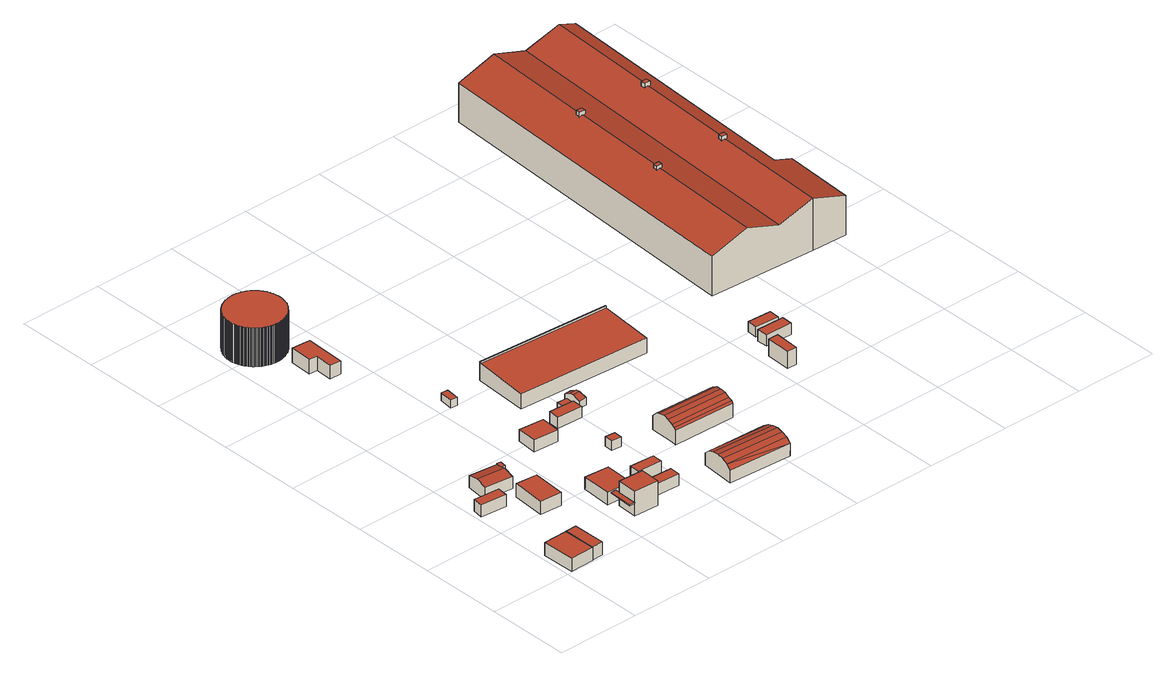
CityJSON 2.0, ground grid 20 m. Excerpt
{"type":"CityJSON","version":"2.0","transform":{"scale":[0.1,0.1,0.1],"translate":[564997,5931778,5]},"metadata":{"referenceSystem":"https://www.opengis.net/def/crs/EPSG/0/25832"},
"CityObjects":{
"building1":{"type":"Building","attributes":{"Grundfläche 2D":"46.200152","Grundhöhe NN":"5.545"},"geometry":[{"type":"Solid","lod":"3","boundaries":[[[[0,1,2,3,4]],[[0,5,6,7,2,1]],[[7,8,3,2]],[[8,9,4,3]],[[9,5,0,4]],[[7,6,5,9,8]]]],"semantics":{"surfaces":[{"type":"RoofSurface"},{"type":"WallSurface"},{"type":"GroundSurface"}],"values":[[0,1,1,1,1,2]]}}]},
"building2":{"type":"Building","attributes":{"Grundfläche 2D":"20.579065","Grundhöhe NN":"5.567"},"geometry":[{"type":"Solid","lod":"3","boundaries":[[[[10,11,12,13]],[[14,15,13,12]],[[15,16,10,13]],[[16,17,11,10]],[[17,14,12,11]],[[17,16,15,14]]]],"semantics":{"surfaces":[{"type":"RoofSurface"},{"type":"WallSurface"},{"type":"GroundSurface"}],"values":[[0,1,1,1,1,2]]}}]},
"building3":{"type":"Building","attributes":{"Grundfläche 2D":"15.279475","Grundhöhe NN":"5.453"},"geometry":[{"type":"Solid","lod":"3","boundaries":[[[[18,19,20,21]],[[22,23,21,20]],[[23,24,18,21]],[[24,25,19,18]],[[25,22,20,19]],[[25,24,23,22]]]],"semantics":{"surfaces":[{"type":"RoofSurface"},{"type":"WallSurface"},{"type":"GroundSurface"}],"values":[[0,1,1,1,1,2]]}}]},
"building4":{"type":"Building","attributes":{"Grundfläche 2D":"36.926744","Grundhöhe NN":"5.421"},"geometry":[{"type":"Solid","lod":"3","boundaries":[[[[26,27,28,29]],[[30,27,26,31,32]],[[29,28,33,34]],[[32,31,26,29,34,35]],[[30,32,35,36]],[[33,28,27,30,36]],[[35,34,33,36]]]],"semantics":{"surfaces":[{"type":"RoofSurface"},{"type":"WallSurface"},{"type":"GroundSurface"}],"values":[[0,0,1,1,1,1,2]]}}]},
"building5":{"type":"Building","attributes":{"Grundfläche 2D":"41.862691","Grundhöhe NN":"5.493"},"geometry":[{"type":"Solid","lod":"3","boundaries":[[[[37,38,39,40]],[[41,42,40,39]],[[42,43,37,40]],[[43,44,38,37]],[[44,41,39,38]],[[44,43,42,41]]]],"semantics":{"surfaces":[{"type":"RoofSurface"},{"type":"WallSurface"},{"type":"GroundSurface"}],"values":[[0,1,1,1,1,2]]}}]},
"building6":{"type":"Building","attributes":{"Grundfläche 2D":"1.560230","Grundhöhe NN":"5.440"},"geometry":[{"type":"Solid","lod":"3","boundaries":[[[[45,46,47,48]],[[49,50,48,47]],[[50,51,45,48]],[[51,35,46,45]],[[35,49,47,46]],[[35,51,50,49]]]],"semantics":{"surfaces":[{"type":"RoofSurface"},{"type":"WallSurface"},{"type":"GroundSurface"}],"values":[[0,1,1,1,1,2]]}}]},
"building7":{"type":"Building","attributes":{"Grundfläche 2D":"7.179416","Grundhöhe NN":"8.543"},"geometry":[{"type":"Solid","lod":"3","boundaries":[[[[52,53,54,55]],[[53,52,56,57]],[[54,53,57,58]],[[55,54,58,59]],[[52,55,59,56]],[[57,56,59,58]]]],"semantics":{"surfaces":[{"type":"RoofSurface"},{"type":"WallSurface"},{"type":"GroundSurface"}],"values":[[0,1,1,1,1,2]]}}]},
"building8":{"type":"Building","attributes":{"Grundfläche 2D":"29.415888","Grundhöhe NN":"5.542"},"geometry":[{"type":"Solid","lod":"3","boundaries":[[[[60,61,62,63]],[[64,65,63,62]],[[65,66,60,63]],[[66,67,61,60]],[[67,64,62,61]],[[67,66,65,64]]]],"semantics":{"surfaces":[{"type":"RoofSurface"},{"type":"WallSurface"},{"type":"GroundSurface"}],"values":[[0,1,1,1,1,2]]}}]},
"building9":{"type":"Building","attributes":{"Grundfläche 2D":"43.180118","Grundhöhe NN":"5.550"},"geometry":[{"type":"Solid","lod":"3","boundaries":[[[[68,69,70,71]],[[72,73,71,70]],[[73,74,68,71]],[[74,75,69,68]],[[75,72,70,69]],[[75,74,73,72]]]],"semantics":{"surfaces":[{"type":"RoofSurface"},{"type":"WallSurface"},{"type":"GroundSurface"}],"values":[[0,1,1,1,1,2]]}}]},
"building10":{"type":"Building","attributes":{"Grundfläche 2D":"14.976836","Grundhöhe NN":"5.605"},"geometry":[{"type":"Solid","lod":"3","boundaries":[[[[76,77,78,79]],[[80,81,79,78]],[[81,82,76,79]],[[82,83,77,76]],[[83,80,78,77]],[[83,82,81,80]]]],"semantics":{"surfaces":[{"type":"RoofSurface"},{"type":"WallSurface"},{"type":"GroundSurface"}],"values":[[0,1,1,1,1,2]]}}]},
"building11":{"type":"Building","attributes":{"Grundfläche 2D":"143.214989","Grundhöhe NN":"5.649"},"geometry":[{"type":"Solid","lod":"3","boundaries":[[[[84,85,86,87,88,89,90,91,92,93,94,95,96,97,98,99,100,101,102,103,104,105,106,107,108,109,110,111,112,113,114,115,116,117,118,119,120,121,122,123,124,125,126,127,128,129,130,131,132,133,134,135,136,137,138,139,140,141,142,143,144,145,146,147,148,149,150,151,152,153,154,155,156,157,158,159,160,161,162,163,164,165,166,167,168,169,170,171,172,173,174,175,176,177,178,179,180,181,182,183,184,185,186,187,188,189,190,191,192,193,194,195,196,197,198,199,200,201,202,203,204,205,206,207,208,209,210,211,212,213,214,215,216,217,218,219,220,221,222,223,224,225,226,227,228,229,230,231,232,233,234,235,236,237,238,239,240,241,242,243,244,245,246,247,248,249,250]],[[123,122,251,252]],[[124,123,252,253]],[[125,124,253,254]],[[126,125,254,255]],[[127,126,255,256]],[[128,127,256,257]],[[129,128,257,258]],[[130,129,258,259]],[[131,130,259,260]],[[132,131,260,261]],[[133,132,261,262]],[[134,133,262,263]],[[122,121,264,251]],[[114,113,265,266]],[[115,114,266,267]],[[116,115,267,268]],[[117,116,268,269]],[[118,117,269,270]],[[119,118,270,271]],[[120,119,271,272]],[[121,120,272,264]],[[135,134,263,273]],[[136,135,273,274]],[[137,136,274,275]],[[138,137,275,276]],[[139,138,276,277]],[[140,139,277,278]],[[141,140,278,279]],[[142,141,279,280]],[[143,142,280,281]],[[144,143,281,282]],[[145,144,282,283]],[[146,145,283,284]],[[147,146,284,285]],[[148,147,285,286]],[[149,148,286,287]],[[150,149,287,288]],[[151,150,288,289]],[[152,151,289,290]],[[153,152,290,291]],[[154,153,291,292]],[[155,154,292,293]],[[156,155,293,294]],[[157,156,294,295]],[[158,157,295,296]],[[159,158,296,297]],[[160,159,297,298]],[[161,160,298,299]],[[162,161,299,300]],[[163,162,300,301]],[[164,163,301,302]],[[165,164,302,303]],[[166,165,303,304]],[[167,166,304,305]],[[168,167,305,306]],[[169,168,306,307]],[[170,169,307,308]],[[171,170,308,309]],[[172,171,309,310]],[[173,172,310,311]],[[174,173,311,312]],[[175,174,312,313]],[[176,175,313,314]],[[177,176,314,315]],[[178,177,315,316]],[[179,178,316,317]],[[180,179,317,318]],[[181,180,318,319]],[[182,181,319,320]],[[183,182,320,321]],[[184,183,321,322]],[[185,184,322,323]],[[186,185,323,324]],[[187,186,324,325]],[[188,187,325,326]],[[189,188,326,327]],[[190,189,327,328]],[[191,190,328,329]],[[192,191,329,330]],[[193,192,330,331]],[[194,193,331,332]],[[195,194,332,333]],[[196,195,333,334]],[[197,196,334,335]],[[198,197,335,336]],[[199,198,336,337]],[[200,199,337,338]],[[201,200,338,339]],[[202,201,339,340]],[[203,202,340,341]],[[204,203,341,342]],[[205,204,342,343]],[[206,205,343,344]],[[207,206,344,345]],[[208,207,345,346]],[[209,208,346,347]],[[210,209,347,348]],[[211,210,348,349]],[[212,211,349,350]],[[213,212,350,351]],[[214,213,351,352]],[[215,214,352,353]],[[216,215,353,354]],[[217,216,354,355]],[[218,217,355,356]],[[219,218,356,357]],[[220,219,357,358]],[[221,220,358,359]],[[222,221,359,360]],[[223,222,360,361]],[[224,223,361,362]],[[225,224,362,363]],[[226,225,363,364]],[[227,226,364,365]],[[228,227,365,366]],[[229,228,366,367]],[[230,229,367,368]],[[231,230,368,369]],[[232,231,369,370]],[[233,232,370,371]],[[234,233,371,372]],[[235,234,372,373]],[[236,235,373,374]],[[237,236,374,375]],[[238,237,375,376]],[[239,238,376,377]],[[240,239,377,378]],[[241,240,378,379]],[[242,241,379,380]],[[243,242,380,381]],[[244,243,381,382]],[[245,244,382,383]],[[246,245,383,384]],[[385,248,247,246,384,386]],[[249,248,385,387]],[[250,249,387,388]],[[84,250,388,389]],[[85,84,389,390]],[[86,85,390,391]],[[87,86,391,392]],[[88,87,392,393]],[[89,88,393,394]],[[90,89,394,395]],[[91,90,395,396]],[[92,91,396,397]],[[93,92,397,398]],[[94,93,398,399]],[[95,94,399,400]],[[96,95,400,401]],[[97,96,401,402]],[[98,97,402,403]],[[99,98,403,404]],[[100,99,404,405]],[[101,100,405,406]],[[102,101,406,407]],[[103,102,407,408]],[[104,103,408,409]],[[105,104,409,410]],[[106,105,410,411]],[[107,106,411,412]],[[108,107,412,413]],[[109,108,413,414]],[[110,109,414,415]],[[111,110,415,416]],[[112,111,416,417]],[[113,112,417,265]],[[417,416,415,414,413,412,411,410,409,408,407,406,405,404,403,402,401,400,399,398,397,396,395,394,393,392,391,390,389,388,387,385,386,384,383,382,381,380,379,378,377,376,375,374,373,372,371,370,369,368,367,366,365,364,363,362,361,360,359,358,357,356,355,354,353,352,351,350,349,348,347,346,345,344,343,342,341,340,339,338,337,336,335,334,333,332,331,330,329,328,327,326,325,324,323,322,321,320,319,318,317,316,315,314,313,312,311,310,309,308,307,306,305,304,303,302,301,300,299,298,297,296,295,294,293,292,291,290,289,288,287,286,285,284,283,282,281,280,279,278,277,276,275,274,273,263,262,261,260,259,258,257,256,255,254,253,252,251,264,272,271,270,269,268,267,266,265]]]],"semantics":{"surfaces":[{"type":"RoofSurface"},{"type":"WallSurface"},{"type":"GroundSurface"}],"values":[[0,1,1,1,1,1,1,1,1,1,1,1,1,1,1,1,1,1,1,1,1,1,1,1,1,1,1,1,1,1,1,1,1,1,1,1,1,1,1,1,1,1,1,1,1,1,1,1,1,1,1,1,1,1,1,1,1,1,1,1,1,1,1,1,1,1,1,1,1,1,1,1,1,1,1,1,1,1,1,1,1,1,1,1,1,1,1,1,1,1,1,1,1,1,1,1,1,1,1,1,1,1,1,1,1,1,1,1,1,1,1,1,1,1,1,1,1,1,1,1,1,1,1,1,1,1,1,1,1,1,1,1,1,1,1,1,1,1,1,1,1,1,1,1,1,1,1,1,1,1,1,1,1,1,1,1,1,1,1,1,1,1,1,1,1,1,1,2]]}}]},
"building12":{"type":"Building","attributes":{"Grundfläche 2D":"36.320045","Grundhöhe NN":"5.506"},"geometry":[{"type":"Solid","lod":"3","boundaries":[[[[418,419,420,421,422,423]],[[424,425,423,422]],[[425,426,418,423]],[[426,427,419,418]],[[427,428,420,419]],[[428,429,421,420]],[[429,424,422,421]],[[429,428,427,426,425,424]]]],"semantics":{"surfaces":[{"type":"RoofSurface"},{"type":"WallSurface"},{"type":"GroundSurface"}],"values":[[0,1,1,1,1,1,1,2]]}}]},
"building13":{"type":"Building","attributes":{"Grundfläche 2D":"29.299187","Grundhöhe NN":"5.553"},"geometry":[{"type":"Solid","lod":"3","boundaries":[[[[430,431,432,433]],[[434,435,433,432]],[[435,436,430,433]],[[436,437,431,430]],[[437,434,432,431]],[[437,436,435,434]]]],"semantics":{"surfaces":[{"type":"RoofSurface"},{"type":"WallSurface"},{"type":"GroundSurface"}],"values":[[0,1,1,1,1,2]]}}]},
"building14":{"type":"Building","attributes":{"Grundfläche 2D":"14.791939","Grundhöhe NN":"5.501"},"geometry":[{"type":"Solid","lod":"3","boundaries":[[[[438,439,440,441]],[[442,443,441,440]],[[443,444,438,441]],[[444,445,439,438]],[[445,442,440,439]],[[445,444,443,442]]]],"semantics":{"surfaces":[{"type":"RoofSurface"},{"type":"WallSurface"},{"type":"GroundSurface"}],"values":[[0,1,1,1,1,2]]}}]},
"building15":{"type":"Building","attributes":{"Grundfläche 2D":"4.970678","Grundhöhe NN":"5.555"},"geometry":[{"type":"Solid","lod":"3","boundaries":[[[[446,447,448,449]],[[450,451,449,448]],[[451,452,446,449]],[[452,453,447,446]],[[453,450,448,447]],[[453,452,451,450]]]],"semantics":{"surfaces":[{"type":"RoofSurface"},{"type":"WallSurface"},{"type":"GroundSurface"}],"values":[[0,1,1,1,1,2]]}}]},
"building16":{"type":"Building","attributes":{"Grundfläche 2D":"4.854578","Grundhöhe NN":"5.512"},"geometry":[{"type":"Solid","lod":"3","boundaries":[[[[454,455,456,457]],[[458,459,457,456]],[[459,460,454,457]],[[460,461,455,454]],[[461,458,456,455]],[[461,460,459,458]]]],"semantics":{"surfaces":[{"type":"RoofSurface"},{"type":"WallSurface"},{"type":"GroundSurface"}],"values":[[0,1,1,1,1,2]]}}]},
"building17":{"type":"Building","attributes":{"Grundfläche 2D":"15.708620","Grundhöhe NN":"5.489"},"geometry":[{"type":"Solid","lod":"3","boundaries":[[[[462,463,464,465]],[[463,462,466,467]],[[464,463,467,468]],[[465,464,468,469]],[[462,465,469,466]],[[467,466,469,468]]]],"semantics":{"surfaces":[{"type":"RoofSurface"},{"type":"WallSurface"},{"type":"GroundSurface"}],"values":[[0,1,1,1,1,2]]}}]},
"building18":{"type":"Building","attributes":{"Grundfläche 2D":"4.963561","Grundhöhe NN":"5.480"},"geometry":[{"type":"Solid","lod":"3","boundaries":[[[[470,471,472,473]],[[474,468,473,472]],[[468,475,470,473]],[[475,476,471,470]],[[476,474,472,471]],[[476,475,468,474]]]],"semantics":{"surfaces":[{"type":"RoofSurface"},{"type":"WallSurface"},{"type":"GroundSurface"}],"values":[[0,1,1,1,1,2]]}}]},
"building19":{"type":"Building","attributes":{"Grundfläche 2D":"125.609856","Grundhöhe NN":"5.553"},"geometry":[{"type":"Solid","lod":"3","boundaries":[[[[477,478,479]],[[480,478,477]],[[481,477,479,482]],[[483,481,482,484]],[[485,483,484,486]],[[487,485,486,488]],[[487,488,489]],[[487,489,490]],[[491,492,489,488,486,484,482,479,478,493,494]],[[490,489,492,495]],[[480,477,481,483,485,487,490,495,496]],[[478,480,496,493]],[[496,495,492,491,494,493]]]],"semantics":{"surfaces":[{"type":"RoofSurface"},{"type":"WallSurface"},{"type":"GroundSurface"}],"values":[[0,0,0,0,0,0,0,0,1,1,1,1,2]]}}]},
"building20":{"type":"Building","attributes":{"Grundfläche 2D":"7.496951","Grundhöhe NN":"5.436"},"geometry":[{"type":"Solid","lod":"3","boundaries":[[[[497,498,499,500]],[[501,498,497,502]],[[503,501,502,504]],[[500,499,505,506]],[[504,502,497,500,506,507]],[[503,504,507,508]],[[499,498,501,503,508,505]],[[507,506,505,508]]]],"semantics":{"surfaces":[{"type":"RoofSurface"},{"type":"WallSurface"},{"type":"GroundSurface"}],"values":[[0,0,0,1,1,1,1,2]]}}]},
"building21":{"type":"Building","attributes":{"Grundfläche 2D":"107.941939","Grundhöhe NN":"5.442"},"geometry":[{"type":"Solid","lod":"3","boundaries":[[[[509,510,511,512]],[[513,514,511,510]],[[515,514,513,516]],[[517,515,516,518]],[[519,517,518,520]],[[521,519,520,522]],[[523,509,512,524]],[[525,524,512,511,514,515,517,519,521,526,527]],[[523,524,525,528]],[[509,523,528,529]],[[530,522,520,518,516,513,510,509,529,531]],[[521,522,530,526]],[[525,527,526,530,531,529,528]]]],"semantics":{"surfaces":[{"type":"RoofSurface"},{"type":"WallSurface"},{"type":"GroundSurface"}],"values":[[0,0,0,0,0,0,0,1,1,1,1,1,2]]}}]},
"building22":{"type":"Building","attributes":{"Grundfläche 2D":"424.355532","Grundhöhe NN":"5.286"},"geometry":[{"type":"Solid","lod":"3","boundaries":[[[[532,533,534,535]],[[536,537,538,539]],[[535,534,540,541]],[[532,535,541,539]],[[533,532,539,538]],[[534,533,538,540]],[[542,543,537,536]],[[543,544,545,540,538,537]],[[545,546,541,540]],[[546,547,542,536,539,541]],[[545,544,543,542,547,546]]]],"semantics":{"surfaces":[{"type":"RoofSurface"},{"type":"WallSurface"},{"type":"GroundSurface"}],"values":[[0,0,1,1,1,1,1,1,1,1,2]]}}]},
"building23":{"type":"Building","attributes":{"Grundfläche 2D":"13.567824","Grundhöhe NN":"5.643"},"geometry":[{"type":"Solid","lod":"3","boundaries":[[[[548,549,550,551]],[[552,553,551,550]],[[553,554,548,551]],[[554,555,549,548]],[[555,552,550,549]],[[555,554,553,552]]]],"semantics":{"surfaces":[{"type":"RoofSurface"},{"type":"WallSurface"},{"type":"GroundSurface"}],"values":[[0,1,1,1,1,2]]}}]},
"building24":{"type":"Building","attributes":{"Grundfläche 2D":"16.804328","Grundhöhe NN":"5.644"},"geometry":[{"type":"Solid","lod":"3","boundaries":[[[[556,557,558,559]],[[560,561,559,558]],[[561,562,556,559]],[[562,563,557,556]],[[563,560,558,557]],[[563,562,561,560]]]],"semantics":{"surfaces":[{"type":"RoofSurface"},{"type":"WallSurface"},{"type":"GroundSurface"}],"values":[[0,1,1,1,1,2]]}}]},
"building25":{"type":"Building","attributes":{"Grundfläche 2D":"14.568687","Grundhöhe NN":"5.654"},"geometry":[{"type":"Solid","lod":"3","boundaries":[[[[564,565,566,567]],[[568,569,567,566]],[[569,570,564,567]],[[570,571,565,564]],[[571,568,566,565]],[[571,570,569,568]]]],"semantics":{"surfaces":[{"type":"RoofSurface"},{"type":"WallSurface"},{"type":"GroundSurface"}],"values":[[0,1,1,1,1,2]]}}]},
"building26":{"type":"Building","attributes":{"Grundfläche 2D":"2494.507096","Grundhöhe NN":"5.699"},"children":["building26-1","building26-2","building26-3","building26-4"],"geometry":[{"type":"Solid","lod":"3","boundaries":[[[[572,573,574,575,576,577,578,579]],[[573,572,579,578,580,581,575,574]],[[582,583,584,585,586,587,581,580]],[[588,587,586,585,584,583,582,589,590,591,592]],[[577,576,593,594]],[[582,580,578,577,594,595]],[[589,582,595,596]],[[590,589,596,597]],[[591,590,597,598]],[[599,588,592,591,598,600]],[[576,575,581,587,588,599,593]],[[595,594,593,599,600,598,597,596]]]],"semantics":{"surfaces":[{"type":"RoofSurface"},{"type":"WallSurface"},{"type":"GroundSurface"}],"values":[[0,0,0,0,1,1,1,1,1,1,1,2]]}}]},
"building26-1":{"type":"BuildingInstallation","parents":["building26"],"geometry":[{"type":"MultiSurface","lod":"3","boundaries":[[[601,602,603,604]],[[605,602,601,606,583]],[[605,607,603,602]],[[584,608,604,603,607]],[[608,606,601,604]]],"semantics":{"surfaces":[{"type":"RoofSurface"},{"type":"WallSurface"}],"values":[0,1,1,1,1]}}]},
"building26-2":{"type":"BuildingInstallation","parents":["building26"],"geometry":[{"type":"MultiSurface","lod":"3","boundaries":[[[609,610,611,612]],[[579,613,610,609,614]],[[613,615,611,610]],[[616,612,611,615,572]],[[616,614,609,612]]],"semantics":{"surfaces":[{"type":"RoofSurface"},{"type":"WallSurface"}],"values":[0,1,1,1,1]}}]},
"building26-3":{"type":"BuildingInstallation","parents":["building26"],"geometry":[{"type":"MultiSurface","lod":"3","boundaries":[[[617,618,619,620]],[[621,622,618,617]],[[623,619,618,622,585]],[[623,624,620,619]],[[586,621,617,620,624]]],"semantics":{"surfaces":[{"type":"RoofSurface"},{"type":"WallSurface"}],"values":[0,1,1,1,1]}}]},
"building26-4":{"type":"BuildingInstallation","parents":["building26"],"geometry":[{"type":"MultiSurface","lod":"3","boundaries":[[[625,626,627,628]],[[629,630,626,625]],[[631,627,626,630,573]],[[631,632,628,627]],[[574,629,625,628,632]]],"semantics":{"surfaces":[{"type":"RoofSurface"},{"type":"WallSurface"}],"values":[0,1,1,1,1]}}]}
},
"vertices":[
[69,2,36],[68,79,36],[68,81,36],[10,80,36],[11,1,36],[69,2,5],[68,79,5],[68,81,5],[10,80,5],[11,1,5],
[94,80,38],[68,79,38],[69,2,38],[95,2,38],[69,2,6],[95,2,6],[94,80,6],[68,79,6],
[74,287,34],[13,293,33],[10,268,33],[71,262,34],[10,268,5],[71,262,5],[74,287,5],[13,293,5],
[128,329,39],[61,337,39],[58,309,33],[125,302,33],[63,363,33],[129,340,36],[131,356,33],[58,309,4],[125,302,4],[131,356,4],[63,363,4],
[155,190,37],[161,270,37],[109,274,37],[103,194,37],[109,274,5],[103,194,5],[155,190,5],[161,270,5],
[141,355,35],[131,356,35],[129,340,35],[139,339,35],[129,340,4],[139,339,4],[141,355,4],
[239,64,37],[242,123,37],[229,123,37],[226,64,37],[239,64,35],[242,123,35],[229,123,35],[226,64,35],
[301,109,64],[241,112,64],[239,64,64],[299,61,64],[239,64,5],[299,61,5],[301,109,5],[241,112,5],
[290,198,34],[230,202,34],[226,130,34],[286,127,34],[226,130,5],[286,127,5],[290,198,5],[230,202,5],
[377,84,34],[378,109,34],[318,112,34],[317,87,34],[318,112,6],[317,87,6],[377,84,6],[378,109,6],
[76,1089,99],[74,1088,99],[71,1088,99],[69,1088,99],[66,1087,99],[64,1086,99],[61,1086,99],[59,1085,99],[57,1084,99],[54,1083,99],[52,1082,99],[50,1081,99],[47,1080,99],[45,1078,99],[43,1077,99],[41,1075,99],[39,1074,99],[37,1072,99],[35,1070,99],[33,1069,99],[31,1067,99],[30,1065,99],[28,1063,99],[27,1061,99],[25,1059,99],[24,1057,99],[23,1054,99],[21,1052,99],[20,1050,99],[19,1048,99],[18,1045,99],[17,1043,99],[17,1040,99],[16,1038,99],[15,1035,99],[15,1033,99],[14,1030,99],[14,1028,99],[14,1025,99],[14,1023,99],[14,1020,99],[14,1018,99],[14,1015,99],[14,1012,99],[15,1010,99],[15,1007,99],[16,1005,99],[17,1002,99],[17,1000,99],[18,998,99],[19,995,99],[20,993,99],[21,991,99],[22,988,99],[24,986,99],[25,984,99],[27,982,99],[28,980,99],[30,978,99],[31,976,99],[33,974,99],[35,972,99],[37,971,99],[39,969,99],[41,967,99],[43,966,99],[45,964,99],[47,963,99],[49,962,99],[52,961,99],[54,960,99],[56,959,99],[59,958,99],[61,957,99],[64,956,99],[66,956,99],[69,955,99],[71,955,99],[74,954,99],[76,954,99],[79,954,99],[81,954,99],[84,954,99],[86,954,99],[89,954,99],[91,955,99],[94,955,99],[97,955,99],[99,956,99],[101,957,99],[104,958,99],[106,958,99],[109,959,99],[111,961,99],[113,962,99],[115,963,99],[118,964,99],[120,966,99],[122,967,99],[124,969,99],[126,970,99],[128,972,99],[130,974,99],[131,976,99],[133,978,99],[135,980,99],[136,982,99],[138,984,99],[139,986,99],[140,988,99],[141,990,99],[143,993,99],[144,995,99],[145,997,99],[145,1000,99],[146,1002,99],[147,1005,99],[147,1007,99],[148,1010,99],[148,1012,99],[149,1015,99],[149,1017,99],[149,1020,99],[149,1022,99],[149,1025,99],[149,1028,99],[148,1030,99],[148,1033,99],[147,1035,99],[147,1038,99],[146,1040,99],[145,1043,99],[145,1045,99],[144,1047,99],[143,1050,99],[142,1052,99],[140,1054,99],[139,1056,99],[138,1059,99],[136,1061,99],[135,1063,99],[133,1065,99],[131,1067,99],[130,1069,99],[128,1070,99],[126,1072,99],[124,1074,99],[122,1075,99],[120,1077,99],[118,1078,99],[116,1080,99],[113,1081,99],[111,1082,99],[109,1083,99],[106,1084,99],[104,1085,99],[102,1086,99],[99,1086,99],[97,1087,99],[94,1088,99],[92,1088,99],[89,1088,99],[87,1089,99],[86,1089,99],[84,1089,99],[81,1089,99],[79,1089,99],[14,1025,6],[14,1023,6],[14,1020,6],[14,1018,6],[14,1015,6],[14,1012,6],[15,1010,6],[15,1007,6],[16,1005,6],[17,1002,6],[17,1000,6],[18,998,6],[19,995,6],[14,1028,6],[19,1048,6],[18,1045,6],[17,1043,6],[17,1040,6],[16,1038,6],[15,1035,6],[15,1033,6],[14,1030,6],[20,993,6],[21,991,6],[22,988,6],[24,986,6],[25,984,6],[27,982,6],[28,980,6],[30,978,6],[31,976,6],[33,974,6],[35,972,6],[37,971,6],[39,969,6],[41,967,6],[43,966,6],[45,964,6],[47,963,6],[49,962,6],[52,961,6],[54,960,6],[56,959,6],[59,958,6],[61,957,6],[64,956,6],[66,956,6],[69,955,6],[71,955,6],[74,954,6],[76,954,6],[79,954,6],[81,954,6],[84,954,6],[86,954,6],[89,954,6],[91,955,6],[94,955,6],[97,955,6],[99,956,6],[101,957,6],[104,958,6],[106,958,6],[109,959,6],[111,961,6],[113,962,6],[115,963,6],[118,964,6],[120,966,6],[122,967,6],[124,969,6],[126,970,6],[128,972,6],[130,974,6],[131,976,6],[133,978,6],[135,980,6],[136,982,6],[138,984,6],[139,986,6],[140,988,6],[141,990,6],[143,993,6],[144,995,6],[145,997,6],[145,1000,6],[146,1002,6],[147,1005,6],[147,1007,6],[148,1010,6],[148,1012,6],[149,1015,6],[149,1017,6],[149,1020,6],[149,1022,6],[149,1025,6],[149,1028,6],[148,1030,6],[148,1033,6],[147,1035,6],[147,1038,6],[146,1040,6],[145,1043,6],[145,1045,6],[144,1047,6],[143,1050,6],[142,1052,6],[140,1054,6],[139,1056,6],[138,1059,6],[136,1061,6],[135,1063,6],[133,1065,6],[131,1067,6],[130,1069,6],[128,1070,6],[126,1072,6],[124,1074,6],[122,1075,6],[120,1077,6],[118,1078,6],[116,1080,6],[113,1081,6],[111,1082,6],[109,1083,6],[106,1084,6],[104,1085,6],[102,1086,6],[99,1086,6],[97,1087,6],[94,1088,6],[92,1088,6],[89,1088,6],[87,1089,6],[84,1089,6],[86,1089,6],[81,1089,6],[79,1089,6],[76,1089,6],[74,1088,6],[71,1088,6],[69,1088,6],[66,1087,6],[64,1086,6],[61,1086,6],[59,1085,6],[57,1084,6],[54,1083,6],[52,1082,6],[50,1081,6],[47,1080,6],[45,1078,6],[43,1077,6],[41,1075,6],[39,1074,6],[37,1072,6],[35,1070,6],[33,1069,6],[31,1067,6],[30,1065,6],[28,1063,6],[27,1061,6],[25,1059,6],[24,1057,6],[23,1054,6],[21,1052,6],[20,1050,6],
[101,880,39],[121,879,38],[119,838,38],[146,837,37],[150,933,37],[103,934,39],[150,933,5],[103,934,5],[101,880,5],[121,879,5],[119,838,5],[146,837,5],
[308,412,34],[248,417,34],[244,369,34],[304,364,34],[244,369,6],[304,364,6],[308,412,6],[248,417,6],
[384,168,33],[325,171,33],[323,146,33],[383,143,33],[323,146,5],[383,143,5],[384,168,5],[325,171,5],
[243,596,25],[246,628,25],[230,630,25],[227,598,25],[230,630,6],[227,598,6],[243,596,6],[246,628,6],
[388,287,28],[364,289,28],[363,269,28],[387,267,28],[363,269,5],[387,267,5],[388,287,5],[364,289,5],
[336,400,32],[398,397,32],[399,423,32],[338,426,32],[336,400,5],[398,397,5],[399,423,5],[338,426,5],
[400,443,28],[375,444,28],[374,424,28],[399,423,28],[374,424,5],[400,443,5],[375,444,5],
[461,33,46],[613,13,36],[614,24,46],[460,22,36],[462,47,51],[615,38,51],[463,62,53],[616,53,53],[464,77,51],[616,68,51],[465,91,46],[617,82,46],[618,96,36],[465,103,36],[617,82,6],[618,96,6],[613,13,6],[614,24,6],[465,103,6],[460,22,6],
[436,444,27],[418,444,27],[419,425,21],[437,426,21],[417,452,27],[435,453,27],[416,467,19],[434,468,19],[419,425,4],[437,426,4],[434,468,4],[416,467,4],
[623,198,43],[623,206,47],[474,211,47],[474,204,43],[624,218,53],[474,223,53],[475,236,55],[624,231,55],[475,250,53],[625,244,53],[476,262,47],[625,256,47],[476,271,38],[625,266,38],[623,194,38],[473,199,38],[473,199,4],[476,271,4],[474,211,4],[623,194,4],[623,198,4],[625,266,4],[623,206,4],
[340,633,48],[661,613,48],[661,616,48],[340,636,48],[332,504,39],[653,484,39],[661,613,44],[340,633,44],[661,616,44],[340,636,44],[332,504,3],[653,484,3],[661,613,3],[661,616,3],[340,636,3],[340,633,3],
[847,307,47],[824,308,47],[821,249,47],[844,248,47],[821,249,6],[844,248,6],[847,307,6],[824,308,6],
[910,361,33],[844,363,33],[844,337,33],[909,335,33],[844,337,6],[909,335,6],[910,361,6],[844,363,6],
[908,396,31],[851,399,31],[849,374,31],[907,371,31],[849,374,7],[907,371,7],[908,396,7],[851,399,7],
[990,825,133],[1003,1061,133],[1004,1072,133],[1019,1341,133],[929,1346,102],[884,542,102],[974,537,133],[990,815,133],[1055,532,106],[1102,1337,106],[1142,528,133],[1157,805,133],[1158,815,133],[1171,1050,133],[1172,1061,133],[1187,1332,133],[1229,1330,118],[1229,525,102],[1239,696,102],[1193,698,118],[1229,1329,118],[929,1346,7],[884,542,7],[1142,528,7],[1229,525,7],[1239,696,7],[1193,698,7],[1229,1330,7],[1229,1329,7],
[1149,806,141],[1162,805,141],[1163,815,141],[1150,816,141],[1162,805,131],[1149,806,130],[1163,815,131],[1150,816,130],
[982,815,140],[995,815,140],[996,825,140],[983,826,140],[995,815,131],[982,815,130],[996,825,131],[983,826,130],
[1163,1061,141],[1163,1051,141],[1177,1050,141],[1177,1061,141],[1163,1061,130],[1163,1051,130],[1177,1050,131],[1177,1061,131],
[997,1072,141],[996,1061,141],[1011,1061,141],[1011,1071,141],[997,1072,130],[996,1061,130],[1011,1061,130],[1011,1071,130]
]}
